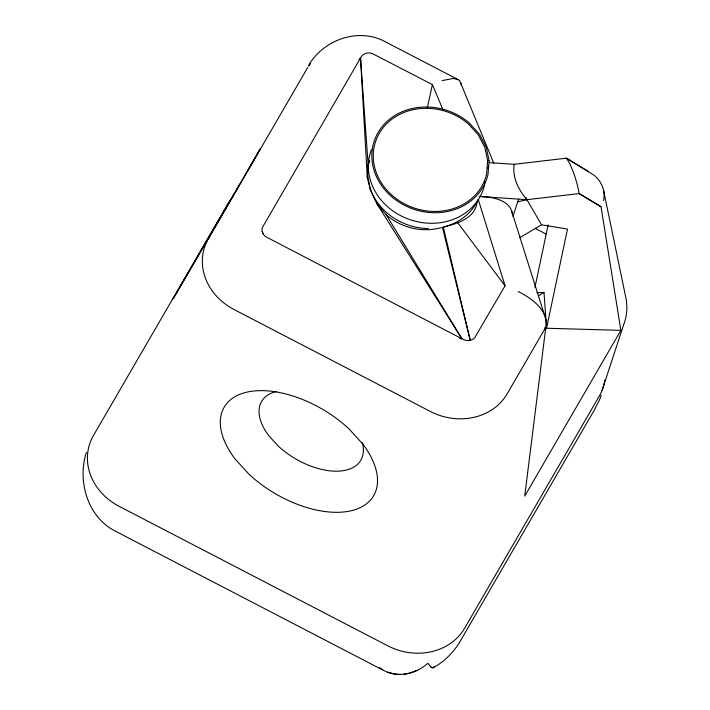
<?xml version="1.0" encoding="UTF-8"?>
<svg xmlns="http://www.w3.org/2000/svg" width="710" height="710" viewBox="0 0 710 710"><rect width="100%" height="100%" fill="white"/><g stroke="black" fill="none" stroke-linecap="round" stroke-linejoin="round"><path stroke-width="1.06" d="M477.084 201.285C475.904 218.13 458.083 223.1 444.567 226.907L444.078 227.058M443.102 110.032L432.399 84.588L372.315 53.569A9.097 7.987 18.2 0 0 361.923 55.948L360.529 57.989L368.144 164.738L367.274 177.438L370.416 189.907L376.628 203.344L461.917 338.776L464.455 339.912A9.097 7.987 18.2 0 0 474.848 337.525L505.059 285.81L478.265 199.474M484.788 181.911L484.54 185.008A59.365 52.123 18.2 0 1 411.791 220.251A59.365 52.123 18.2 0 1 371.383 149.792M603.518 200.61A28.87 25.347 18.2 0 0 594.456 175.512L566.385 158.179L514.129 164.312C512.15 177.314 518.628 190.076 526.909 199.696L541.57 224.821L567.494 229.046L546.567 328.242L544.428 327.86M511.555 210.746L546.079 320.13L546.239 323.875L524.726 496.095L620.868 330.372L601.024 206.725L579.165 193.564L526.909 199.696L517.732 201.8M534.932 287.461L548.12 224.928M427.296 108.009L432.399 84.588M370.416 189.907L367.727 176.062A57.909 50.836 18.2 0 1 369.342 160.611M86.336 452.501C77.248 480.83 87.348 516.614 114.807 530.858L382.583 669.912M367.727 176.062L367.274 177.438L360.529 57.989L359.1 59.684M487.974 168.332L488.666 166.22M512.922 216.435L518.611 199.128M602.133 390.207L623.779 324.381C627.001 315.994 627.667 306.773 625.9 297.978L603.615 190.546M601.166 395.292L599.435 400.094L594.048 410.549L459.459 642.541C452.945 653.022 443.892 661.915 433.056 667.853L431.041 667.125L427.802 663.264C415.004 675.157 394.05 678.84 379.584 667.711M368.144 164.738L369.75 160.691M434.085 666.663L432.798 667.861L431.041 667.125M248.136 169.912L260.339 148.736L173.071 298.919L238.684 186.233M545.617 327.558L507.162 393.846A57.909 50.836 18.2 0 1 430.331 411.454L233.963 309.48A57.909 50.836 18.2 0 1 208.403 238.702L306.747 69.189A57.909 50.836 18.2 0 1 307.741 67.556M360.529 57.989L262.531 227.271A9.097 7.987 18.2 0 0 262.194 231.424L262.94 233.475A9.097 7.987 18.2 0 0 265.984 236.847L461.917 338.776L386.213 214.784L376.628 203.344M308.389 65.844C323.023 39.884 358.417 27.024 385.273 41.766L458.234 79.653L459.84 81.038L493.778 163.167M208.403 238.702L209.832 237.007M538.402 295.901L544.002 292.449L546.567 328.242L620.868 330.372M519.791 237.61L541.57 224.821M443.342 227.306L470.242 340.347L442.49 227.537M442.117 80.594L453.344 78.455L458.234 79.653M403.679 674.314L409.368 673.231L417.578 670.213M441.38 227.679L440.821 227.768C421.811 232.951 400.99 227.679 386.213 214.784M536.858 292.733L544.002 292.449M479.268 196.395L488.746 197.167A87.312 34.444 -19.9 0 1 512.238 213.825M489.35 162.617L514.129 164.312M479.454 196.457L526.909 199.696L526.163 197.611M399.899 674.5L394.716 674.056L387.953 672.317M459.725 338.492L461.917 338.776M535.26 228.416L546.088 234.034M518.273 291.517C529.074 297.197 540.47 304.51 545.147 316.349M588.235 171.332L566.385 158.179A37.506 10.171 77.1 0 1 579.165 193.564L601.042 206.787M457.515 222.434L505.059 285.81M262.194 231.424L262.94 233.475M460.861 82.928L461.287 85.306M362.348 442.694A57.652 32.083 30.8 0 1 338.111 471.165A57.652 32.083 30.8 0 1 278.045 445.88L268.753 435.665A57.652 32.083 30.8 0 1 276.643 391.441M604.822 380.116A57.909 50.836 18.2 0 1 599.222 396.207L464.624 628.217A57.909 50.836 18.2 0 1 387.793 645.825L119.023 506.257A57.909 50.836 18.2 0 1 93.471 435.478L228.07 203.468A57.909 50.836 18.2 0 1 233.084 196.439M478.105 199.634A57.909 50.836 18.2 0 1 442.951 227.04M428.272 228.558A57.909 50.836 18.2 0 1 370.549 189.437M308.806 65.959A57.909 50.836 18.2 0 1 310.527 63.651M487.663 160.797L486.59 174.119A57.909 50.836 18.2 0 1 409.43 206.22A57.909 50.836 18.2 0 1 381.74 129.54A57.909 50.836 18.2 0 1 468.52 124.073L478.309 134.891L484.832 147.423L487.663 160.797M489.101 160.824L488.01 174.474A59.365 52.123 18.2 0 1 408.898 207.382A59.365 52.123 18.2 0 1 380.516 128.776A59.365 52.123 18.2 0 1 469.479 123.167L479.507 134.27L486.208 147.112L489.101 160.824M362.881 444.158L348.885 428.778A86.86 48.342 30.8 0 0 245.278 392.541A86.86 48.342 30.8 0 0 234.93 458.793L248.926 474.173A86.86 48.342 30.8 0 0 352.533 510.41A86.86 48.342 30.8 0 0 362.881 444.158"/></g></svg>
